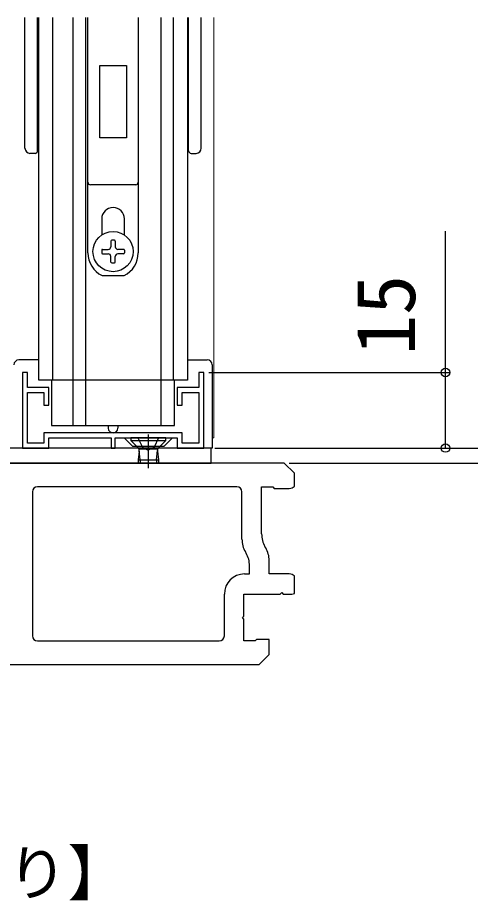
# Model space of a CAD drawing. Units: millimetres, scale not verified. Extents: x -700 to 700, y -1044 to 1037.
# Drawn here: x 461.1 to 551, y -545.5 to -370.2 of the extents above; entities that cross this region are included whole.
import ezdxf
from ezdxf.enums import TextEntityAlignment as Align

# ---------------------------------------------------------------- set-up
doc = ezdxf.new("R2010")
doc.units = ezdxf.units.MM
doc.header["$LTSCALE"] = 6
for name, color, linetype in [('0-2_USER1', 3, 'Continuous'), ('0-3_YKK_11', 7, 'Continuous'), ('0-4_YKK_11E', 7, 'Continuous'), ('0-6_YKK_13', 4, 'Continuous'), ('0-7_YKK_D', 6, 'Continuous')]:
    doc.layers.add(name, color=color, linetype=linetype)
doc.layers.add('0-5_YKK_12', color=2, linetype='Continuous', lineweight=18)
doc.styles.add('ＭＳ ゴシック', font='')
doc.styles.get('ＭＳ ゴシック').set_extended_font_data('MS Gothic')

msp = doc.modelspace()

# ---------------------------------------------------------------- linework, layer by layer
at = {"layer": '0-3_YKK_11'}
for p, q in [((514, -458.666), (354.698, -458.666)), ((504.6, -463.366), (465, -463.366)), ((464, -464.366), (464, -492.966)), ((505.6, -473.773), (505.6, -464.366)), ((506.43, -476.551), (506.27, -476.273)), ((510.33, -475.506), (510.17, -475.228)), ((516, -484.532), (516, -481.048)), ((502.1, -492.966), (502.1, -484.666)), ((465, -493.966), (501.1, -493.966))]:
    msp.add_line(p, q, dxfattribs=at)
for points in [[(444.5, -458.666), (499.5, -458.666), (499.5, -455.666), (447.5, -455.666), (447.5, -433.666), (444.5, -433.666)], [(493.75, -452.666), (466.25, -452.666), (466.25, -454.666), (463, -454.666), (463, -444.666), (466.25, -444.666), (466.25, -447.166), (467.25, -447.166), (467.25, -443.666), (463, -443.666), (463, -440.666), (462, -440.666), (462, -455.666), (467.25, -455.666), (467.25, -453.666), (479.6, -453.666), (479.6, -455.666), (480.4, -455.666), (480.4, -453.666), (492.75, -453.666), (492.75, -455.666), (498, -455.666), (498, -440.666), (497, -440.666), (497, -443.666), (492.75, -443.666), (492.75, -447.166), (493.75, -447.166), (493.75, -444.666), (497, -444.666), (497, -454.666), (493.75, -454.666)]]:
    msp.add_lwpolyline(points, close=True, dxfattribs=at)
for points in [[(516, -463.284), (516, -460.666), (514, -458.666)], [(509.5, -472.728), (509.5, -463.366), (511.7, -463.366), (512, -463.666), (515, -463.666)], [(515, -480.666), (511, -480.666), (511, -478.006)], [(506.1, -480.666), (507.1, -480.666), (507.1, -479.051)], [(354.698, -498.666), (509, -498.666), (511, -496.666), (511, -493.666), (508.5, -493.666), (508.2, -493.966), (506, -493.966), (506, -489.616), (505.7, -489.316), (506, -489.016), (506, -484.666), (513.2, -484.666), (513.5, -484.366), (513.8, -484.666), (515.5, -484.666)]]:
    msp.add_lwpolyline(points, dxfattribs=at)
for centre, radius, start, end in [((465, -464.366), 1, 90, 180), ((504.6, -464.366), 1, 0, 90), ((515, -462.166), 1.5, 270, 311.81031), ((514.5, -472.728), 5, 180, 210), ((510.6, -473.773), 5, 180, 210), ((502.1, -479.051), 5, 0, 30), ((506, -478.006), 5, 0, 30), ((506.1, -484.666), 4, 90, 180), ((515, -482.166), 1.5, 48.18969, 90), ((515.5, -483.666), 1, 270, 300), ((465, -492.966), 1, 180, 270), ((501.1, -492.966), 1, 270, 0)]:
    msp.add_arc(centre, radius, start, end, dxfattribs=at)
at = {"layer": '0-4_YKK_11E'}
msp.add_lwpolyline([(491.814, -453.666), (490.107, -455.373), (483.893, -455.373), (482.186, -453.666)], dxfattribs=at)
at = {"layer": '0-5_YKK_12'}
for p in [(500, -370.226), (499.7, -453.666)]:
    msp.add_line(p, (500, -453.666), dxfattribs=at)
at = {"layer": '0-6_YKK_13'}
for p, q in [((462.5, -396.166), (462.5, -370.226)), ((465, -396.666), (465, -370.226)), ((468, -370.226), (468, -442.166)), ((472, -370.226), (472, -442.166)), ((474.5, -370.226), (474.5, -442.166)), ((475, -416.916), (475, -370.226)), ((485, -370.226), (485, -416.916)), ((489.5, -370.226), (489.5, -442.166)), ((492, -442.166), (492, -370.226)), ((494.75, -370.226), (494.75, -442.166)), ((495, -396.666), (495, -370.226)), ((497.5, -396.166), (497.5, -370.226)), ((464.5, -397.166), (463.5, -397.166)), ((495.5, -397.166), (496.5, -397.166)), ((484.5, -403.416), (475.5, -403.416)), ((477.75, -410.166), (477.75, -413.359)), ((482.25, -413.359), (482.25, -410.166)), ((479.559, -414.592), (479.559, -415.695)), ((480.265, -414.416), (479.735, -414.416)), ((480.441, -414.592), (480.441, -415.695)), ((477.75, -416.416), (477.75, -416.401)), ((477.75, -416.401), (477.75, -416.931)), ((477.926, -416.225), (479.029, -416.225)), ((482.074, -416.225), (480.971, -416.225)), ((482.25, -416.401), (482.25, -416.416)), ((482.25, -416.401), (482.25, -416.931)), ((477.926, -417.107), (479.029, -417.107)), ((479.559, -418.74), (479.559, -417.637)), ((480.441, -418.74), (480.441, -417.637)), ((482.074, -417.107), (480.971, -417.107)), ((479.735, -418.916), (480.265, -418.916)), ((477.821, -421.416), (482.179, -421.416)), ((465.25, -438.166), (461.3, -438.166)), ((494.75, -438.166), (498.7, -438.166)), ((494.75, -442.166), (465.25, -442.166)), ((467.8, -442.166), (467.8, -451.166)), ((492.2, -442.166), (467.8, -442.166)), ((472, -442.166), (472, -451.166)), ((474.5, -442.166), (474.5, -451.166)), ((489.5, -442.166), (489.5, -451.166)), ((479.05, -451.166), (479.05, -451.666)), ((480.95, -451.166), (480.95, -451.666)), ((487, -452.969), (487, -459.644)), ((484.975, -455.641), (483.5, -454.166)), ((489.025, -455.641), (490.5, -454.166)), ((485.204, -456.302), (485, -458.016)), ((488.845, -455.916), (485.155, -455.916)), ((485.4, -458.016), (485.206, -456.125)), ((488.6, -458.016), (488.794, -456.125)), ((488.796, -456.302), (489, -458.016)), ((485, -458.016), (485, -458.666)), ((485, -458.016), (489, -458.016)), ((489, -458.666), (485, -458.666)), ((485.4, -458.016), (485.4, -458.666)), ((488.6, -458.016), (488.6, -458.666)), ((489, -458.016), (489, -458.666))]:
    msp.add_line(p, q, dxfattribs=at)
for points in [[(468, -442.166), (465.25, -442.166), (465.25, -370.226)], [(499.7, -439.166), (499.7, -455.666), (460.3, -455.666)], [(467.8, -451.166), (492.2, -451.166), (492.2, -442.166)], [(484.95, -453.666), (485.855, -455.481), (487, -456.09)], [(489.05, -453.666), (488.145, -455.481), (487, -456.09)]]:
    msp.add_lwpolyline(points, dxfattribs=at)
for points in [[(482.65, -379.716), (482.65, -394.116), (477.35, -394.116), (477.35, -379.716)], [(490.5, -453.666), (483.5, -453.666), (483.5, -454.166), (490.5, -454.166)]]:
    msp.add_lwpolyline(points, close=True, dxfattribs=at)
msp.add_circle((480, -416.666), 4, dxfattribs=at)
for centre, radius, start, end in [((463.5, -396.166), 1, 180, 270), ((464.5, -396.666), 0.5, 270, 360), ((495.5, -396.666), 0.5, 180, 270), ((496.5, -396.166), 1, 270, 0), ((475.5, -402.916), 0.5, 180, 270), ((484.5, -402.916), 0.5, 270, 0), ((480, -410.166), 2.25, 0, 180), ((479.735, -414.592), 0.176, 90, 180), ((480.265, -414.592), 0.176, 0, 90), ((480, -416.916), 5, 180, 244.15807), ((477.926, -416.401), 0.176, 90, 180), ((477.926, -416.931), 0.176, 180, 270), ((479.029, -415.695), 0.529, 270, 0), ((480.971, -415.695), 0.529, 180, 270), ((482.074, -416.401), 0.176, 0, 90), ((482.074, -416.931), 0.176, 270, 0), ((480, -416.916), 5, 295.84193, 0), ((479.029, -417.637), 0.529, 0, 90), ((479.735, -418.74), 0.176, 180, 270), ((480.265, -418.74), 0.176, 270, 0), ((480.971, -417.637), 0.529, 90, 180), ((461.3, -439.166), 1, 90, 180), ((498.7, -439.166), 1, 0, 90), ((480, -451.716), 0.95, 180, 0), ((484.41, -456.207), 0.8, 353.21103, 45), ((489.59, -456.207), 0.8, 135, 186.78897)]:
    msp.add_arc(centre, radius, start, end, dxfattribs=at)
at = {"layer": '0-7_YKK_D'}
for p, q in [((499, -440.666), (547.003, -440.666)), ((500.2, -455.666), (547.003, -455.666)), ((500.7, -455.666), (607.003, -455.666)), ((500.7, -455.666), (607.003, -455.666)), ((500.7, -455.666), (577.003, -455.666)), ((515, -458.666), (607.003, -458.666))]:
    msp.add_line(p, q, dxfattribs=at)
msp.add_lwpolyline([(546.003, -455.666), (546.003, -440.666), (546.003, -412.63)], dxfattribs=at)
for centre in [(546.003, -440.666), (546.003, -455.666)]:
    msp.add_circle(centre, 0.85, dxfattribs=at)

# ---------------------------------------------------------------- texts
at = {"layer": '0-2_USER1', "style": 'ＭＳ ゴシック'}
msp.add_text('【デッキ納まり】', height=8.798, dxfattribs=at).set_placement((386.955, -547.064), align=Align.BOTTOM_LEFT)
at = {"layer": '0-7_YKK_D', "style": 'ＭＳ ゴシック'}
msp.add_text('15', height=11.73, rotation=90, dxfattribs=at).set_placement((543.503, -437.221), align=Align.BOTTOM_LEFT)

doc.saveas('drawing.dxf')
